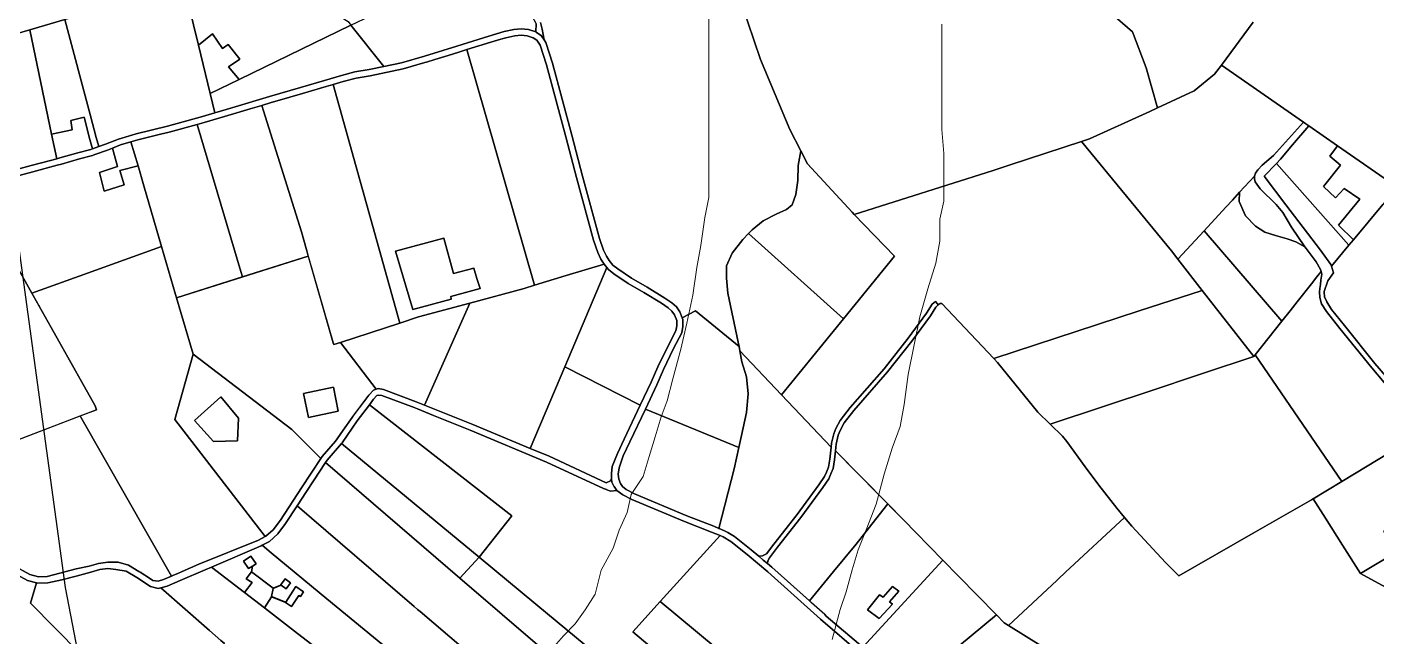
# Model space of a CAD drawing. Header units: metres. Extents: x 3 to 1027712, y 40 to 4430649.
# Drawn here: x 505196 to 506058, y 4409774 to 4410163 of the extents above; entities that cross this region are included whole.
import ezdxf

# ---------------------------------------------------------------- set-up
doc = ezdxf.new("R2010")
doc.units = ezdxf.units.M
doc.header["$MEASUREMENT"] = 0
doc.layers.add('A.ES.SDGC.CP.07003.cadastralparcel — CadastralParcel', color=1, linetype='Continuous')
doc.layers.add('Habitats_5_km', color=7, linetype='Continuous', lineweight=9, true_color=0xbefad2)
doc.layers.add('Lineas_electricas_5_km', color=1, linetype='Continuous', lineweight=30)

msp = doc.modelspace()

# ---------------------------------------------------------------- linework, layer by layer
at = {"layer": 'A.ES.SDGC.CP.07003.cadastralparcel — CadastralParcel', "color": 7, "linetype": 'Continuous', "flags": 128}
for points in [[(505176.54, 4410209.83), (505160.56, 4410263.88), (505183.84, 4410272.21), (505204.4, 4410279.29), (505216.35, 4410285.08), (505228.72, 4410293.21), (505239.54, 4410299.11), (505295.04, 4410281.55), (505301.49, 4410279.43), (505301.88, 4410191.5), (505296.35, 4410189.89), (505220.31, 4410167.83), (505197.87, 4410161.32), (505194.28, 4410160.29), (505191.42, 4410159.45), (505176.54, 4410209.83)], [(505305.62, 4410151.59), (505296.35, 4410189.89), (505301.88, 4410191.5), (505345.02, 4410204.01), (505358.5, 4410195.02), (505400.08, 4410167.29), (505401.23, 4410166.52), (505403, 4410164.28), (505331.5, 4410129.63), (505324.89, 4410137.58), (505332.04, 4410142.47), (505324.5, 4410151.89), (505320.93, 4410149.44), (505314.53, 4410158.66), (505305.62, 4410151.59)], [(505423.95, 4410137.86), (505403, 4410164.28), (505415.44, 4410170.31), (505425.32, 4410175.1), (505477.19, 4410200.23), (505479.68, 4410198.55), (505507.93, 4410178.47), (505516.08, 4410172.71), (505518.47, 4410170.32), (505521.25, 4410165.16), (505521.04, 4410159.94), (505516.34, 4410161.5), (505511.64, 4410161.95), (505506.93, 4410161.53), (505500.83, 4410160.15), (505491.04, 4410157.33), (505470.66, 4410150.85), (505449.97, 4410144.57), (505435.35, 4410140.19), (505423.95, 4410137.86)], [(505236.67, 4410106.39), (505220.31, 4410167.83), (505296.35, 4410189.89), (505305.62, 4410151.59), (505313.09, 4410120.72), (505316.11, 4410108.26), (505308.2, 4410105.91), (505285.83, 4410099.79), (505265.79, 4410094.97), (505254.6, 4410091.56), (505246.2, 4410088.21), (505241.91, 4410086.72), (505240.38, 4410092.46), (505236.67, 4410106.39)], [(505211.88, 4410094.58), (505197.87, 4410161.32), (505220.31, 4410167.83), (505236.67, 4410106.39), (505240.38, 4410092.46), (505241.91, 4410086.72), (505237.9, 4410085.34), (505236.29, 4410091.27), (505232.72, 4410105.43), (505224.14, 4410103.36), (505224.89, 4410097.38), (505211.88, 4410094.58)], [(505316.11, 4410108.26), (505313.09, 4410120.72), (505331.5, 4410129.63), (505403, 4410164.28), (505423.95, 4410137.86), (505414.57, 4410135.95), (505405.57, 4410134.45), (505397.02, 4410132.17), (505386.04, 4410129.01), (505370.87, 4410124.39), (505350.9, 4410118.66), (505326.84, 4410111.44), (505316.11, 4410108.26)], [(505069.78, 4410072.29), (505067.09, 4410082.2), (505092.11, 4410089.29), (505083.96, 4410113.7), (505088.79, 4410114.61), (505087.88, 4410120.33), (505095.12, 4410121.84), (505092.87, 4410132.62), (505144.99, 4410146.76), (505186.42, 4410158.01), (505191.42, 4410159.45), (505194.28, 4410160.29), (505197.87, 4410161.32), (505211.88, 4410094.58), (505215.16, 4410078.92), (505211.08, 4410077.83), (505198.88, 4410074.56), (505159.45, 4410064.02), (505157.05, 4410063.34), (505122.95, 4410053.65), (505095.68, 4410045.68), (505078.42, 4410040), (505075.21, 4410050.1), (505069.78, 4410072.29)], [(505313.09, 4410120.72), (505305.62, 4410151.59), (505314.53, 4410158.66), (505320.93, 4410149.44), (505324.5, 4410151.89), (505332.04, 4410142.47), (505324.89, 4410137.58), (505331.5, 4410129.63), (505313.09, 4410120.72)], [(505498.68, 4410155.37), (505501.82, 4410156.27), (505507.56, 4410157.57), (505511.63, 4410157.94), (505515.51, 4410157.57), (505519.4, 4410156.27), (505521.62, 4410154.79), (505523.84, 4410151.47), (505527.91, 4410138.89), (505540.22, 4410092.98), (505547.06, 4410066.91), (505557.81, 4410026.86), (505560.59, 4410019.09), (505562.63, 4410014.84), (505564.66, 4410011.7), (505540.5, 4410004.34), (505520.19, 4409998.16), (505476.93, 4410148.64), (505492.2, 4410153.5), (505498.68, 4410155.37)], [(505434.12, 4409974.05), (505391.71, 4410126.48), (505398.09, 4410128.32), (505406.42, 4410130.53), (505415.3, 4410132.01), (505436.33, 4410136.31), (505450.11, 4410140.44), (505451.13, 4410140.74), (505456.61, 4410142.41), (505465.05, 4410144.97), (505471.85, 4410147.03), (505476.93, 4410148.64), (505520.19, 4409998.16), (505513.62, 4409996.16), (505478.92, 4409986.81), (505446.07, 4409977.96), (505434.12, 4409974.05)], [(505926.96, 4410020.06), (505869.45, 4410089.97), (505874.55, 4410091.65), (505913.2, 4410109.2), (505918.06, 4410111.48), (505941.31, 4410122.37), (505954.49, 4410132.9), (505958.82, 4410138.78), (506011.2, 4410102.34), (505992.01, 4410080.97), (505984.81, 4410074.87), (505982.03, 4410071.92), (505980.55, 4410069.7), (505980, 4410067.86), (505970.46, 4410057.52), (505965.84, 4410052.52), (505961.64, 4410047.98), (505947.69, 4410032.86), (505931.03, 4410014.82), (505926.96, 4410020.06)], [(505396.3, 4409961.67), (505392.01, 4409960.23), (505391.7, 4409961.3), (505374.36, 4410021.59), (505371.31, 4410032.21), (505348.2, 4410106.23), (505346.07, 4410113.04), (505352.02, 4410114.82), (505355.77, 4410115.9), (505372, 4410120.55), (505387.17, 4410125.17), (505391.71, 4410126.48), (505434.12, 4409974.05), (505396.3, 4409961.67)], [(505374.36, 4410021.59), (505375.74, 4410016.79), (505333.63, 4410003.47), (505332.61, 4410006.93), (505304.78, 4410100.83), (505309.28, 4410102.07), (505327.97, 4410107.61), (505338.6, 4410110.79), (505346.07, 4410113.04), (505348.2, 4410106.23), (505371.31, 4410032.21), (505374.36, 4410021.59)], [(505215.16, 4410078.92), (505211.88, 4410094.58), (505224.89, 4410097.38), (505224.14, 4410103.36), (505232.72, 4410105.43), (505236.29, 4410091.27), (505237.9, 4410085.34), (505236.81, 4410084.96), (505228.58, 4410082.76), (505217.11, 4410079.44), (505215.16, 4410078.92)], [(505332.61, 4410006.93), (505333.63, 4410003.47), (505291.64, 4409990.2), (505291.01, 4409992.32), (505282.08, 4410022.93), (505270.78, 4410061.57), (505267.04, 4410074.37), (505262.53, 4410089.8), (505266.84, 4410091.11), (505281.47, 4410094.63), (505286.82, 4410095.92), (505304.78, 4410100.83), (505332.61, 4410006.93)], [(506040.17, 4410023.66), (505993.97, 4410075.97), (505996.54, 4410078.64), (506004.27, 4410087.77), (506014.68, 4410099.91), (506033.01, 4410087.16), (506028.04, 4410080.52), (506034.92, 4410074.79), (506023.91, 4410061.28), (506031.71, 4410053.95), (506037.21, 4410059.91), (506047.29, 4410053.04), (506033.53, 4410036.54), (506043.09, 4410027.17), (506040.17, 4410023.66)], [(505267.04, 4410074.37), (505255.34, 4410071.35), (505258.18, 4410062.35), (505245.39, 4410058.21), (505242.32, 4410070.26), (505253.83, 4410074), (505250.64, 4410085.67), (505255.93, 4410087.78), (505262.53, 4410089.8), (505267.04, 4410074.37)], [(505780.23, 4409986.44), (505779.98, 4409986.55), (505779.46, 4409986.6), (505779.02, 4409986.49), (505778.95, 4409986.46), (505778.54, 4409986.13), (505778.03, 4409985.64), (505777.27, 4409986.54), (505776.29, 4409987.68), (505774.14, 4409986.17), (505770.49, 4409980.4), (505758.76, 4409964.26), (505743.37, 4409944.85), (505721.8, 4409920.12), (505715.45, 4409911.86), (505712.57, 4409906.67), (505711.22, 4409903.21), (505709.88, 4409897.25), (505709.6, 4409894.82), (505677.96, 4409928.22), (505717.41, 4409976.66), (505750.09, 4410016.77), (505724.35, 4410043.44), (505813.06, 4410071.46), (505823.82, 4410074.99), (505869.45, 4410089.97), (505926.96, 4410020.06), (505931.03, 4410014.82), (505946.61, 4409994.82), (505906.38, 4409981.72), (505813.41, 4409951.44), (505780.23, 4409986.44)], [(506033.53, 4410036.54), (506047.29, 4410053.04), (506037.21, 4410059.91), (506031.71, 4410053.95), (506023.91, 4410061.28), (506034.92, 4410074.79), (506028.04, 4410080.52), (506033.01, 4410087.16), (506071.02, 4410060.71), (506061.9, 4410049.75), (506043.09, 4410027.17), (506033.53, 4410036.54)], [(505199.31, 4409993.01), (505161.46, 4410060.42), (505199.92, 4410070.7), (505215.42, 4410074.84), (505218.18, 4410075.58), (505229.65, 4410078.91), (505237.98, 4410081.13), (505239.42, 4410081.63), (505247.6, 4410084.46), (505250.64, 4410085.67), (505253.83, 4410074), (505242.32, 4410070.26), (505245.39, 4410058.21), (505258.18, 4410062.35), (505255.34, 4410071.35), (505267.04, 4410074.37), (505270.78, 4410061.57), (505282.08, 4410022.93), (505234.75, 4410005.83), (505199.31, 4409993.01)], [(505717.41, 4409976.66), (505656.9, 4410031.15), (505659.22, 4410033.6), (505666.16, 4410039.21), (505674.41, 4410043.5), (505681.02, 4410046.47), (505684.65, 4410049.44), (505686.96, 4410056.03), (505688.27, 4410065.06), (505688.6, 4410074.57), (505690.2, 4410084.12), (505694.58, 4410075.67), (505723.06, 4410044.78), (505724.35, 4410043.44), (505750.09, 4410016.77), (505717.41, 4409976.66)], [(506000.03, 4410049.46), (505986.1, 4410067.82), (505993.97, 4410075.97), (506040.17, 4410023.66), (506029, 4410010.25), (506028.65, 4410011.4), (506022.07, 4410020.67), (506000.03, 4410049.46)], [(506012.14, 4410022.73), (506006.38, 4410025.82), (506000.79, 4410027.85), (505993.42, 4410029.88), (505986.56, 4410032.17), (505980.47, 4410035.97), (505974.11, 4410042.57), (505970.05, 4410051.71), (505970.46, 4410057.52), (505980, 4410067.86), (505980, 4410066.19), (505980.37, 4410064.16), (505983.51, 4410059.73), (505993.86, 4410049.76), (505998.11, 4410044.58), (506003.47, 4410035.35), (506012.14, 4410022.73)], [(505997.35, 4409975.2), (505947.69, 4410032.86), (505961.64, 4410047.98), (505965.84, 4410052.52), (505970.46, 4410057.52), (505970.05, 4410051.71), (505974.11, 4410042.57), (505980.47, 4410035.97), (505986.56, 4410032.17), (505993.42, 4410029.88), (506000.79, 4410027.85), (506006.38, 4410025.82), (506012.14, 4410022.73), (506012.93, 4410021.56), (506019.41, 4410013.07), (506022, 4410008.27), (506022.42, 4410006.88), (506019.83, 4410003.6), (506016.26, 4409999.09), (506007.2, 4409987.64), (506002.67, 4409981.92), (505997.35, 4409975.2)], [(505484.64, 4409998.64), (505485.41, 4409996.18), (505466.69, 4409990.96), (505466.98, 4409989.37), (505442.43, 4409982.78), (505431.43, 4410019.93), (505462.19, 4410028.23), (505468.43, 4410005.75), (505481.35, 4410009.09), (505483.4, 4410002.58), (505484.64, 4409998.64)], [(505481.35, 4410009.09), (505468.43, 4410005.75), (505462.19, 4410028.23), (505431.43, 4410019.93), (505442.43, 4409982.78), (505466.98, 4409989.37), (505466.69, 4409990.96), (505485.41, 4409996.18), (505484.64, 4409998.64), (505483.4, 4410002.58), (505481.35, 4410009.09)], [(505650.85, 4409958.96), (505650.32, 4409961.83), (505643.7, 4409993.02), (505642.71, 4410002.59), (505642.71, 4410010.5), (505646.35, 4410018.75), (505653.28, 4410027.33), (505656.9, 4410031.15), (505717.41, 4409976.66), (505677.96, 4409928.22), (505651.34, 4409956.33), (505650.85, 4409958.96)], [(505946.61, 4409994.82), (505931.03, 4410014.82), (505947.69, 4410032.86), (505997.35, 4409975.2), (505980.38, 4409953.75), (505979.47, 4409952.6), (505946.61, 4409994.82)], [(505230.6, 4409913.89), (505230.13, 4409914.72), (505240.48, 4409918.68), (505239.69, 4409921.08), (505202.9, 4409986.62), (505199.31, 4409993.01), (505234.75, 4410005.83), (505282.08, 4410022.93), (505291.01, 4409992.32), (505302.19, 4409954.09), (505290.51, 4409912.5), (505348.17, 4409837.61), (505343.94, 4409835.38), (505305.8, 4409820.04), (505295.26, 4409815.33), (505292.52, 4409814.12), (505289.76, 4409812.89), (505288.36, 4409812.3), (505230.6, 4409913.89)], [(505392.01, 4409960.23), (505396.3, 4409961.67), (505419.06, 4409931.74), (505417.31, 4409931.16), (505414.35, 4409927.96), (505404.9, 4409915.44), (505403.66, 4409913.8), (505398.08, 4409905.59), (505394.28, 4409899.99), (505393.13, 4409898.67), (505384.66, 4409888.89), (505383.69, 4409887.41), (505365.2, 4409905.94), (505302.19, 4409954.09), (505291.64, 4409990.2), (505375.74, 4410016.79), (505391.7, 4409961.3), (505392.01, 4409960.23)], [(505480.73, 4409909.22), (505449.92, 4409921.66), (505478.92, 4409986.81), (505513.62, 4409996.16), (505520.19, 4409998.16), (505540.5, 4410004.34), (505564.66, 4410011.7), (505566.42, 4410009.47), (505539.51, 4409946.09), (505517.36, 4409893.96), (505480.73, 4409909.22)], [(505587.75, 4409921.51), (505539.51, 4409946.09), (505566.42, 4410009.47), (505567.44, 4410008.19), (505570.95, 4410005.41), (505580.02, 4409999.31), (505590.01, 4409993.58), (505601.18, 4409986.64), (505605.44, 4409983.68), (505607.84, 4409981.65), (505609.51, 4409979.24), (505610.99, 4409975.55), (505610.99, 4409972.22), (505610.43, 4409969.08), (505605.44, 4409959.46), (505598.96, 4409945.97), (505594.7, 4409936.17), (505587.75, 4409921.51)], [(506035.72, 4409872.75), (505980.38, 4409953.75), (505997.35, 4409975.2), (506002.67, 4409981.92), (506007.2, 4409987.64), (506016.26, 4409999.09), (506019.83, 4410003.6), (506022.42, 4410006.88), (506022.91, 4410005.31), (506022.36, 4410001.43), (506022, 4409998.66), (506021.62, 4409996.08), (506021.43, 4409993.86), (506021.62, 4409990.35), (506022.73, 4409986.29), (506025.87, 4409981.3), (506034.37, 4409970.59), (506054.93, 4409945.36), (506070.64, 4409926.71), (506079.7, 4409916.18), (506090.24, 4409905.82), (506035.72, 4409872.75)], [(505815.9, 4409948.82), (505813.41, 4409951.44), (505906.38, 4409981.72), (505946.61, 4409994.82), (505979.47, 4409952.6), (505947.42, 4409941.97), (505941.09, 4409939.87), (505916.88, 4409931.84), (505849.5, 4409909.49), (505841.62, 4409917.14), (505815.9, 4409948.82)], [(505419.06, 4409931.74), (505396.3, 4409961.67), (505434.12, 4409974.05), (505446.07, 4409977.96), (505478.92, 4409986.81), (505449.92, 4409921.66), (505444.7, 4409923.76), (505423.72, 4409931.65), (505420.27, 4409932.15), (505419.06, 4409931.74)], [(505776.36, 4409984.06), (505772.97, 4409978.72), (505761.15, 4409962.45), (505745.68, 4409942.93), (505724.12, 4409918.22), (505717.97, 4409910.21), (505715.29, 4409905.39), (505714.1, 4409902.33), (505712.84, 4409896.75), (505712.35, 4409892.45), (505711.7, 4409886.68), (505710.86, 4409881.05), (505709.37, 4409877.65), (505708.11, 4409874.48), (505704.24, 4409868.99), (505690.34, 4409849.9), (505675.33, 4409830.86), (505670.28, 4409824.13), (505669.1, 4409822.18), (505668.97, 4409820.39), (505666.27, 4409822.67), (505663.35, 4409825.14), (505665.84, 4409825.39), (505668.34, 4409826.54), (505672.95, 4409832.69), (505687.95, 4409851.71), (505701.8, 4409870.74), (505705.45, 4409875.92), (505706.61, 4409878.81), (505707.95, 4409881.88), (505708.72, 4409887.07), (505709.6, 4409894.82), (505709.88, 4409897.25), (505711.22, 4409903.21), (505712.57, 4409906.67), (505715.45, 4409911.86), (505721.8, 4409920.12), (505743.37, 4409944.85), (505758.76, 4409964.26), (505770.49, 4409980.4), (505774.14, 4409986.17), (505776.29, 4409987.68), (505777.27, 4409986.54), (505778.03, 4409985.64), (505776.36, 4409984.06)], [(505780.23, 4409986.44), (505813.41, 4409951.44), (505815.9, 4409948.82), (505841.62, 4409917.14), (505849.5, 4409909.49), (505857.43, 4409901.79), (505860.14, 4409898.33), (505871.86, 4409882.21), (505880.53, 4409870.46), (505891.99, 4409855.89), (505897.02, 4409849.86), (505859.32, 4409814.81), (505854.65, 4409810.48), (505853.68, 4409809.57), (505822.81, 4409780.86), (505820.08, 4409782.57), (505815.12, 4409787.64), (505791.02, 4409812.27), (505780.92, 4409822.63), (505763.47, 4409840.53), (505756.25, 4409847.94), (505753.71, 4409850.54), (505712.35, 4409892.45), (505712.84, 4409896.75), (505714.1, 4409902.33), (505715.29, 4409905.39), (505717.97, 4409910.21), (505724.12, 4409918.22), (505745.68, 4409942.93), (505761.15, 4409962.45), (505772.97, 4409978.72), (505776.36, 4409984.06), (505778.03, 4409985.64), (505778.54, 4409986.13), (505778.95, 4409986.46), (505779.02, 4409986.49), (505779.46, 4409986.6), (505779.98, 4409986.55), (505780.23, 4409986.44)], [(505650.65, 4409894.58), (505591.02, 4409919.08), (505598.35, 4409934.52), (505602.6, 4409944.31), (505609.01, 4409957.68), (505614.26, 4409967.78), (505614.99, 4409971.87), (505614.99, 4409976.32), (505614.58, 4409977.32), (505622.91, 4409981.88), (505650.85, 4409958.96), (505651.34, 4409956.33), (505652.63, 4409949.3), (505655.61, 4409939.73), (505656.6, 4409928.84), (505655.61, 4409916.96), (505652.3, 4409902.12), (505650.65, 4409894.58)], [(505302.19, 4409954.09), (505365.2, 4409905.94), (505383.69, 4409887.41), (505371.33, 4409868.67), (505358, 4409848.21), (505353.32, 4409842.04), (505348.63, 4409837.85), (505348.17, 4409837.61), (505290.51, 4409912.5), (505302.19, 4409954.09)], [(505639.25, 4409842.33), (505637.94, 4409842.88), (505647.68, 4409881), (505650.65, 4409894.58), (505652.3, 4409902.12), (505655.61, 4409916.96), (505656.6, 4409928.84), (505655.61, 4409939.73), (505652.63, 4409949.3), (505651.34, 4409956.33), (505677.96, 4409928.22), (505709.6, 4409894.82), (505708.72, 4409887.07), (505707.95, 4409881.88), (505706.61, 4409878.81), (505705.45, 4409875.92), (505701.8, 4409870.74), (505687.95, 4409851.71), (505672.95, 4409832.69), (505668.34, 4409826.54), (505665.84, 4409825.39), (505663.35, 4409825.14), (505658.52, 4409829.21), (505647.9, 4409837.74), (505643.65, 4409840.26), (505642.43, 4409840.98), (505639.25, 4409842.33)], [(505857.43, 4409901.79), (505849.5, 4409909.49), (505916.88, 4409931.84), (505941.09, 4409939.87), (505947.42, 4409941.97), (505979.47, 4409952.6), (505980.38, 4409953.75), (506035.72, 4409872.75), (506017.48, 4409861.69), (506016.37, 4409861.02), (505979.12, 4409839.74), (505931.59, 4409812.59), (505923.03, 4409821.01), (505901.65, 4409844.31), (505897.02, 4409849.86), (505891.99, 4409855.89), (505880.53, 4409870.46), (505871.86, 4409882.21), (505860.14, 4409898.33), (505857.43, 4409901.79)], [(505529.5, 4409888.9), (505517.36, 4409893.96), (505539.51, 4409946.09), (505587.75, 4409921.51), (505577.45, 4409899.81), (505573.2, 4409890.75), (505569.87, 4409882.43), (505569.31, 4409877.99), (505569.43, 4409874.32), (505568.75, 4409873.3), (505566.03, 4409871.89), (505529.5, 4409888.9)], [(505372.61, 4409929.05), (505391.88, 4409933.17), (505394.86, 4409917.82), (505375.82, 4409913.69), (505372.61, 4409929.05)], [(505372.61, 4409929.05), (505375.82, 4409913.69), (505394.86, 4409917.82), (505391.88, 4409933.17), (505372.61, 4409929.05)], [(505315.26, 4409898.34), (505303.11, 4409911.86), (505319.85, 4409926.99), (505331.09, 4409913.23), (505330.63, 4409898.79), (505315.26, 4409898.34)], [(505303.11, 4409911.86), (505315.26, 4409898.34), (505330.63, 4409898.79), (505331.09, 4409913.23), (505319.85, 4409926.99), (505303.11, 4409911.86)], [(505484.84, 4409824.48), (505397.04, 4409897.06), (505397.46, 4409897.55), (505406.91, 4409911.47), (505414.78, 4409921.89), (505505.68, 4409850.85), (505484.84, 4409824.48)], [(505637.94, 4409842.88), (505634.72, 4409844.25), (505617.51, 4409850.91), (505583.96, 4409864.98), (505578.66, 4409867.71), (505576.36, 4409869.59), (505575.05, 4409871.46), (505573.99, 4409874.21), (505573.68, 4409877.45), (505574.18, 4409881.57), (505576.87, 4409889.15), (505581.07, 4409898.1), (505591.02, 4409919.08), (505650.65, 4409894.58), (505647.68, 4409881), (505637.94, 4409842.88)], [(506025.23, 4409849.43), (506017.48, 4409861.69), (506035.72, 4409872.75), (506090.24, 4409905.82), (506090.97, 4409905.1), (506101.01, 4409895.35), (506106.37, 4409888.89), (506111.07, 4409880.97), (506112.84, 4409877.99), (506115.1, 4409874.21), (506062.59, 4409841.19), (506070.3, 4409827.58), (506047.62, 4409814.02), (506036.19, 4409832.1), (506025.23, 4409849.43)], [(505472.6, 4409811.1), (505386.8, 4409884.87), (505387.85, 4409886.47), (505397.04, 4409897.06), (505484.84, 4409824.48), (505472.6, 4409811.1)], [(505695.7, 4409796.57), (505671.74, 4409818.05), (505668.97, 4409820.39), (505669.1, 4409822.18), (505670.28, 4409824.13), (505675.33, 4409830.86), (505690.34, 4409849.9), (505704.24, 4409868.99), (505708.11, 4409874.48), (505709.37, 4409877.65), (505710.86, 4409881.05), (505711.7, 4409886.68), (505712.35, 4409892.45), (505745.81, 4409858.55), (505742.54, 4409854.42), (505725.5, 4409832.84), (505711.21, 4409815.44), (505695.7, 4409796.57)], [(505443.35, 4409792.95), (505368.72, 4409857.33), (505374.68, 4409866.48), (505379.14, 4409873.26), (505386.8, 4409884.87), (505472.6, 4409811.1), (505552.02, 4409742.81), (505543.65, 4409733.59), (505530.26, 4409718.85), (505447.08, 4409789.75), (505445.5, 4409791.09), (505443.35, 4409792.95)], [(506091.6, 4409789.96), (506047.62, 4409814.02), (506070.3, 4409827.58), (506062.59, 4409841.19), (506115.1, 4409874.21), (506119.5, 4409866.91), (506131.7, 4409846.22), (506142.97, 4409829.42), (506146.56, 4409824.31), (506140.83, 4409821.96), (506135.63, 4409819.27), (506133.13, 4409816.38), (506132.75, 4409813.5), (506132.75, 4409810.04), (506132.56, 4409806.2), (506130.06, 4409803.32), (506123.52, 4409799.28), (506114.29, 4409793.13), (506106.21, 4409787.56), (506100.63, 4409782.95), (506097.35, 4409779.81), (506091.6, 4409789.96)], [(505352.09, 4409827.25), (505346.25, 4409832.08), (505350.93, 4409834.54), (505356.27, 4409839.32), (505361.28, 4409845.9), (505368.72, 4409857.33), (505443.35, 4409792.95), (505445.5, 4409791.09), (505447.08, 4409789.75), (505530.26, 4409718.85), (505509.06, 4409695.49), (505423.77, 4409768), (505423.24, 4409768.45), (505387.66, 4409797.86), (505352.09, 4409827.25)], [(505747.77, 4409856.56), (505753.71, 4409850.54), (505756.25, 4409847.94), (505763.47, 4409840.53), (505780.92, 4409822.63), (505729.86, 4409766.95), (505706.53, 4409786.9), (505705.48, 4409787.8), (505697.05, 4409795.36), (505695.7, 4409796.57), (505711.21, 4409815.44), (505725.5, 4409832.84), (505742.54, 4409854.42), (505745.81, 4409858.55), (505747.77, 4409856.56)], [(505648.08, 4409756.54), (505600.39, 4409796.09), (505638.65, 4409838.24), (505640.62, 4409837.4), (505645.61, 4409834.44), (505655.97, 4409826.13), (505669.11, 4409815.03), (505702.85, 4409784.79), (505728.56, 4409762.79), (505734.13, 4409757.71), (505732.34, 4409754.28), (505732.11, 4409754.04), (505724.93, 4409746.59), (505717.81, 4409739.22), (505702.06, 4409721.12), (505697.34, 4409715.69), (505648.08, 4409756.54)], [(505335.08, 4409801.86), (505339.94, 4409808.28), (505336.18, 4409810.66), (505339.43, 4409815.09), (505340.03, 4409818.75), (505337.64, 4409817.16), (505334.4, 4409822.02), (505339.16, 4409825.2), (505342.41, 4409820.33), (505340.09, 4409818.79), (505339.51, 4409815.03), (505353.38, 4409804.72), (505358.09, 4409806.69), (505361, 4409810.69), (505364.46, 4409808.18), (505361.55, 4409804.18), (505358.32, 4409806.52), (505353.33, 4409804.47), (505352.26, 4409799.45), (505361.41, 4409795.74), (505365.78, 4409802.79), (505367.71, 4409805.69), (505372.78, 4409802.31), (505370.85, 4409799.42), (505369.81, 4409800.11), (505365.09, 4409793.02), (505361.28, 4409795.52), (505352.22, 4409799.24), (505347.79, 4409792.04), (505335.08, 4409801.86)], [(505552.02, 4409742.81), (505472.6, 4409811.1), (505484.84, 4409824.48), (505521.14, 4409794.47), (505565.57, 4409757.74), (505564.52, 4409756.57), (505552.02, 4409742.81)], [(505731.21, 4409765.79), (505729.86, 4409766.95), (505780.92, 4409822.63), (505791.02, 4409812.27), (505815.12, 4409787.64), (505759.25, 4409741.32), (505746.83, 4409752.93), (505731.21, 4409765.79)], [(505229.92, 4409763.17), (505198.29, 4409795.16), (505202.11, 4409808.12), (505202.94, 4409807.88), (505209.41, 4409808.17), (505218.39, 4409809.94), (505227.48, 4409812.26), (505236.81, 4409814.96), (505242.68, 4409816.61), (505247.8, 4409817.25), (505252.9, 4409816.58), (505259.48, 4409815.49), (505266.19, 4409811.47), (505275.02, 4409805.86), (505279.88, 4409804.39), (505281.52, 4409804.85), (505312.59, 4409777.65), (505319.98, 4409771.19), (505322.16, 4409769.29), (505277.82, 4409720.39), (505272.46, 4409724.24), (505270.77, 4409725.79), (505229.92, 4409763.17)], [(505307.58, 4409699.01), (505277.82, 4409720.39), (505322.16, 4409769.29), (505319.98, 4409771.19), (505312.59, 4409777.65), (505281.52, 4409804.85), (505285.73, 4409806.01), (505294.01, 4409809.69), (505309.91, 4409816.33), (505314.04, 4409818.11), (505335.08, 4409801.86), (505347.79, 4409792.04), (505368.78, 4409775.83), (505405.37, 4409747.57), (505382.71, 4409721.08), (505397.67, 4409708.97), (505433.98, 4409679.6), (505383.68, 4409656.48), (505376.25, 4409653.07), (505338.45, 4409677.77), (505307.84, 4409698.82), (505307.7, 4409698.93), (505307.58, 4409699.01)], [(505740.35, 4409785.38), (505732.9, 4409790.93), (505740.46, 4409800.39), (505742.88, 4409798.85), (505748.71, 4409805.77), (505752.84, 4409802.69), (505746.96, 4409795.92), (505748.78, 4409794.52), (505740.35, 4409785.38)], [(505748.78, 4409794.52), (505746.96, 4409795.92), (505752.84, 4409802.69), (505748.71, 4409805.77), (505742.88, 4409798.85), (505740.46, 4409800.39), (505732.9, 4409790.93), (505740.35, 4409785.38), (505748.78, 4409794.52)], [(505630.19, 4409736.9), (505582.94, 4409776.87), (505600.39, 4409796.09), (505648.08, 4409756.54), (505630.19, 4409736.9)], [(505773.02, 4409728.45), (505759.25, 4409741.32), (505815.12, 4409787.64), (505820.08, 4409782.57), (505822.81, 4409780.86), (505843.68, 4409767.77), (505782.13, 4409719.46), (505773.02, 4409728.45)]]:
    msp.add_lwpolyline(points, close=True, dxfattribs=at)
for points in [[(505652.28, 4410178.08), (505664.49, 4410142.31), (505683.2, 4410097.61), (505690.2, 4410084.12), (505688.6, 4410074.57), (505688.27, 4410065.06), (505686.96, 4410056.03), (505684.65, 4410049.44), (505681.02, 4410046.47), (505674.41, 4410043.5), (505666.16, 4410039.21), (505659.22, 4410033.6), (505656.9, 4410031.15), (505653.28, 4410027.33), (505646.35, 4410018.75), (505642.71, 4410010.5), (505642.71, 4410002.59), (505643.7, 4409993.02), (505650.32, 4409961.83), (505650.85, 4409958.96), (505622.91, 4409981.88), (505614.58, 4409977.32), (505613.05, 4409981.15), (505610.83, 4409984.36), (505607.87, 4409986.86), (505603.38, 4409989.98), (505592.06, 4409997.02), (505582.13, 4410002.71), (505573.31, 4410008.65), (505570.28, 4410011.03), (505567.92, 4410014.03), (505566.12, 4410016.8), (505564.29, 4410020.63), (505561.64, 4410028.05), (505550.93, 4410067.94), (505544.08, 4410094), (505531.75, 4410140.03), (505527.47, 4410153.22), (505526.38, 4410154.86), (505525.03, 4410161.78), (505525.03, 4410161.78), (505523.92, 4410165.96)], [(505887.84, 4410172.44), (505901.98, 4410159.94), (505910.68, 4410137.12), (505918.06, 4410111.48), (505913.2, 4410109.2), (505874.55, 4410091.65), (505869.45, 4410089.97), (505823.82, 4410074.99), (505813.06, 4410071.46), (505724.35, 4410043.44), (505723.06, 4410044.78), (505694.58, 4410075.67), (505690.2, 4410084.12), (505683.2, 4410097.61), (505664.49, 4410142.31), (505652.28, 4410178.08)], [(505523.92, 4410165.96), (505525.03, 4410161.78), (505526.38, 4410154.86), (505524.5, 4410157.68), (505523.46, 4410158.37), (505521.17, 4410159.9), (505521.04, 4410159.94), (505521.25, 4410165.16)], [(505979.08, 4410166.25), (505958.82, 4410138.78), (505954.49, 4410132.9), (505941.31, 4410122.37), (505918.06, 4410111.48), (505910.68, 4410137.12), (505901.98, 4410159.94), (505887.84, 4410172.44)], [(506150.75, 4410168.82), (506142.57, 4410159.88), (506118.44, 4410126.82), (506071.02, 4410060.71), (506033.01, 4410087.16), (506014.68, 4410099.91), (506012.79, 4410101.23), (506011.2, 4410102.34), (505958.82, 4410138.78), (505979.08, 4410166.25)], [(505159.45, 4410064.02), (505198.88, 4410074.56), (505211.08, 4410077.83), (505215.16, 4410078.92), (505217.11, 4410079.44), (505228.58, 4410082.76), (505236.81, 4410084.96), (505237.9, 4410085.34), (505241.91, 4410086.72), (505246.2, 4410088.21), (505254.6, 4410091.56), (505265.79, 4410094.97), (505285.83, 4410099.79), (505308.2, 4410105.91), (505316.11, 4410108.26), (505326.84, 4410111.44), (505350.9, 4410118.66), (505370.87, 4410124.39), (505386.04, 4410129.01), (505397.02, 4410132.17), (505405.57, 4410134.45), (505414.57, 4410135.95), (505423.95, 4410137.86), (505435.35, 4410140.19), (505449.97, 4410144.57), (505470.66, 4410150.85), (505491.04, 4410157.33), (505500.83, 4410160.15), (505506.93, 4410161.53), (505511.64, 4410161.95), (505516.34, 4410161.5), (505521.04, 4410159.94), (505521.17, 4410159.9), (505523.46, 4410158.37), (505524.5, 4410157.68), (505526.38, 4410154.86), (505527.47, 4410153.22), (505531.75, 4410140.03), (505544.08, 4410094), (505550.93, 4410067.94), (505561.64, 4410028.05), (505564.29, 4410020.63), (505566.12, 4410016.8), (505567.92, 4410014.03), (505570.28, 4410011.03), (505573.31, 4410008.65), (505582.13, 4410002.71), (505592.06, 4409997.02), (505603.38, 4409989.98), (505607.87, 4409986.86), (505610.83, 4409984.36), (505613.05, 4409981.15), (505614.58, 4409977.32), (505614.99, 4409976.32), (505614.99, 4409971.87), (505614.26, 4409967.78), (505609.01, 4409957.68), (505602.6, 4409944.31), (505598.35, 4409934.52), (505591.02, 4409919.08), (505581.07, 4409898.1), (505576.87, 4409889.15), (505574.18, 4409881.57), (505573.68, 4409877.45), (505573.99, 4409874.21), (505575.05, 4409871.46), (505576.36, 4409869.59), (505578.66, 4409867.71), (505583.96, 4409864.98), (505617.51, 4409850.91), (505634.72, 4409844.25), (505637.94, 4409842.88), (505639.25, 4409842.33), (505642.43, 4409840.98), (505643.65, 4409840.26), (505647.9, 4409837.74), (505658.52, 4409829.21), (505663.35, 4409825.14), (505666.27, 4409822.67), (505668.97, 4409820.39), (505671.74, 4409818.05), (505705.48, 4409787.8), (505706.53, 4409786.9), (505729.86, 4409766.95)], [(505728.56, 4409762.79), (505702.85, 4409784.79), (505669.11, 4409815.03), (505655.97, 4409826.13), (505645.61, 4409834.44), (505640.62, 4409837.4), (505638.65, 4409838.24), (505633.22, 4409840.54), (505616.01, 4409847.2), (505582.26, 4409861.35), (505576.53, 4409864.31), (505572.83, 4409867.08), (505570.98, 4409869.67), (505570.92, 4409869.78), (505569.5, 4409872.44), (505569.43, 4409874.32), (505569.31, 4409877.99), (505569.87, 4409882.43), (505573.2, 4409890.75), (505577.45, 4409899.81), (505587.75, 4409921.51), (505594.7, 4409936.17), (505598.96, 4409945.97), (505605.44, 4409959.46), (505610.43, 4409969.08), (505610.99, 4409972.22), (505610.99, 4409975.55), (505609.51, 4409979.24), (505607.84, 4409981.65), (505605.44, 4409983.68), (505601.18, 4409986.64), (505590.01, 4409993.58), (505580.02, 4409999.31), (505570.95, 4410005.41), (505567.44, 4410008.19), (505566.42, 4410009.47), (505564.66, 4410011.7), (505562.63, 4410014.84), (505560.59, 4410019.09), (505557.81, 4410026.86), (505547.06, 4410066.91), (505540.22, 4410092.98), (505527.91, 4410138.89), (505523.84, 4410151.47), (505521.62, 4410154.79), (505519.4, 4410156.27), (505515.51, 4410157.57), (505511.63, 4410157.94), (505507.56, 4410157.57), (505501.82, 4410156.27), (505498.68, 4410155.37), (505492.2, 4410153.5), (505476.93, 4410148.64), (505471.85, 4410147.03), (505465.05, 4410144.97), (505456.61, 4410142.41), (505451.13, 4410140.74), (505450.11, 4410140.44), (505436.33, 4410136.31), (505415.3, 4410132.01), (505406.42, 4410130.53), (505398.09, 4410128.32), (505391.71, 4410126.48), (505387.17, 4410125.17), (505372, 4410120.55), (505355.77, 4410115.9), (505352.02, 4410114.82), (505346.07, 4410113.04), (505338.6, 4410110.79), (505327.97, 4410107.61), (505309.28, 4410102.07), (505304.78, 4410100.83), (505286.82, 4410095.92), (505281.47, 4410094.63), (505266.84, 4410091.11), (505262.53, 4410089.8), (505255.93, 4410087.78), (505250.64, 4410085.67), (505247.6, 4410084.46), (505239.42, 4410081.63), (505237.98, 4410081.13), (505229.65, 4410078.91), (505218.18, 4410075.58), (505215.42, 4410074.84), (505199.92, 4410070.7), (505161.46, 4410060.42)], [(506070.64, 4409926.71), (506054.93, 4409945.36), (506034.37, 4409970.59), (506025.87, 4409981.3), (506022.73, 4409986.29), (506021.62, 4409990.35), (506021.43, 4409993.86), (506021.62, 4409996.08), (506022, 4409998.66), (506022.36, 4410001.43), (506022.91, 4410005.31), (506022.42, 4410006.88), (506022, 4410008.27), (506019.41, 4410013.07), (506012.93, 4410021.56), (506012.14, 4410022.73), (506003.47, 4410035.35), (505998.11, 4410044.58), (505993.86, 4410049.76), (505983.51, 4410059.73), (505980.37, 4410064.16), (505980, 4410066.19), (505980, 4410067.86), (505980.55, 4410069.7), (505982.03, 4410071.92), (505984.81, 4410074.87), (505992.01, 4410080.97), (506011.2, 4410102.34), (506012.79, 4410101.23), (506014.68, 4410099.91), (506004.27, 4410087.77), (505996.54, 4410078.64), (505993.97, 4410075.97), (505986.1, 4410067.82), (506000.03, 4410049.46), (506022.07, 4410020.67), (506028.65, 4410011.4), (506029, 4410010.25), (506030.38, 4410005.99), (506026.7, 4410000.96), (506024.47, 4409994.22), (506024.44, 4409993.81), (506024.6, 4409990.83), (506026.16, 4409987.59), (506029.12, 4409982.76), (506037.47, 4409972.44), (506056.85, 4409948.09), (506073.11, 4409929.21)], [(505161.46, 4410060.42), (505199.31, 4409993.01), (505202.9, 4409986.62), (505203.52, 4409985.51), (505203.52, 4409985.51), (505203.88, 4409984.87), (505239.69, 4409921.08), (505240.48, 4409918.68), (505154.79, 4409885.84)], [(506073.11, 4409929.21), (506056.85, 4409948.09), (506037.47, 4409972.44), (506029.12, 4409982.76), (506026.16, 4409987.59), (506024.6, 4409990.83), (506024.44, 4409993.81), (506024.47, 4409994.22), (506026.7, 4410000.96), (506030.38, 4410005.99), (506029, 4410010.25), (506040.17, 4410023.66), (506043.09, 4410027.17), (506061.9, 4410049.75)], [(505187.1, 4409819.3), (505197.96, 4409813.38), (505203.39, 4409811.9), (505209.07, 4409812.15), (505217.17, 4409814.29), (505227.5, 4409816.99), (505235.72, 4409818.82), (505241.89, 4409820.54), (505247.81, 4409821.27), (505254.26, 4409821.2), (505260.89, 4409819.3), (505267.48, 4409815.34), (505268.29, 4409814.87), (505274.25, 4409811.09), (505276.44, 4409809.69), (505279.89, 4409809.19), (505283.35, 4409810.18), (505288.36, 4409812.3), (505289.76, 4409812.89), (505292.52, 4409814.12), (505295.26, 4409815.33), (505305.8, 4409820.04), (505343.94, 4409835.38), (505348.17, 4409837.61), (505348.63, 4409837.85), (505353.32, 4409842.04), (505358, 4409848.21), (505371.33, 4409868.67), (505384.66, 4409888.89), (505393.13, 4409898.67), (505394.28, 4409899.99), (505398.08, 4409905.59), (505403.66, 4409913.8), (505414.35, 4409927.96), (505417.31, 4409931.16), (505419.06, 4409931.74), (505420.27, 4409932.15), (505423.72, 4409931.65), (505444.7, 4409923.76), (505449.92, 4409921.66), (505480.73, 4409909.22), (505517.36, 4409893.96), (505529.5, 4409888.9), (505566.03, 4409871.89), (505568.75, 4409873.3), (505569.43, 4409874.32), (505569.5, 4409872.44), (505570.92, 4409869.78), (505570.98, 4409869.67), (505572.83, 4409867.08), (505568.75, 4409866.6), (505566.37, 4409867.55), (505566.17, 4409867.63), (505564.34, 4409868.26), (505527.89, 4409885.24), (505479.21, 4409905.51), (505455.59, 4409915.05), (505445.39, 4409919.17), (505443.25, 4409920.04), (505422.72, 4409927.76), (505420.64, 4409928.05), (505419.55, 4409927.69), (505417.42, 4409925.39), (505414.78, 4409921.89), (505406.91, 4409911.47), (505397.46, 4409897.55), (505397.04, 4409897.06), (505387.85, 4409886.47), (505386.8, 4409884.87), (505379.14, 4409873.26), (505374.68, 4409866.48), (505368.72, 4409857.33), (505361.28, 4409845.9), (505356.27, 4409839.32), (505350.93, 4409834.54), (505346.25, 4409832.08), (505345.62, 4409831.75), (505314.04, 4409818.11), (505309.91, 4409816.33), (505294.01, 4409809.69), (505285.73, 4409806.01), (505281.52, 4409804.85), (505279.88, 4409804.39), (505275.02, 4409805.86), (505266.19, 4409811.47), (505259.48, 4409815.49), (505252.9, 4409816.58), (505247.8, 4409817.25), (505242.68, 4409816.61), (505236.81, 4409814.96), (505227.48, 4409812.26), (505218.39, 4409809.94), (505209.41, 4409808.17), (505202.94, 4409807.88), (505202.11, 4409808.12), (505196.46, 4409809.66), (505185.17, 4409815.81)], [(505565.57, 4409757.74), (505521.14, 4409794.47), (505484.84, 4409824.48), (505505.68, 4409850.85), (505505.68, 4409850.85), (505414.78, 4409921.89), (505417.42, 4409925.39), (505419.55, 4409927.69), (505420.64, 4409928.05), (505422.72, 4409927.76), (505443.25, 4409920.04), (505445.39, 4409919.17), (505455.59, 4409915.05), (505479.21, 4409905.51), (505527.89, 4409885.24), (505564.34, 4409868.26), (505566.17, 4409867.63), (505566.37, 4409867.55), (505568.75, 4409866.6), (505572.83, 4409867.08), (505576.53, 4409864.31), (505582.26, 4409861.35), (505616.01, 4409847.2), (505633.22, 4409840.54), (505638.65, 4409838.24), (505600.39, 4409796.09), (505582.94, 4409776.87), (505630.19, 4409736.9)], [(505154.79, 4409885.84), (505230.13, 4409914.72), (505230.6, 4409913.89), (505230.6, 4409913.89), (505288.36, 4409812.3), (505283.35, 4409810.18), (505279.89, 4409809.19), (505276.44, 4409809.69), (505274.25, 4409811.09), (505268.29, 4409814.87), (505267.48, 4409815.34), (505260.89, 4409819.3), (505254.26, 4409821.2), (505247.81, 4409821.27), (505241.89, 4409820.54), (505235.72, 4409818.82), (505227.5, 4409816.99), (505217.17, 4409814.29), (505209.07, 4409812.15), (505203.39, 4409811.9), (505197.96, 4409813.38), (505187.1, 4409819.3)], [(505843.68, 4409767.77), (505822.81, 4409780.86), (505853.68, 4409809.57), (505854.65, 4409810.48), (505859.32, 4409814.81), (505897.02, 4409849.86), (505901.65, 4409844.31), (505923.03, 4409821.01), (505931.59, 4409812.59), (505979.12, 4409839.74), (506016.37, 4409861.02), (506017.48, 4409861.69), (506025.23, 4409849.43), (506036.19, 4409832.1), (506047.62, 4409814.02), (506091.6, 4409789.96)], [(505405.37, 4409747.57), (505368.78, 4409775.83), (505347.79, 4409792.04), (505352.22, 4409799.24), (505361.28, 4409795.52), (505365.09, 4409793.02), (505369.81, 4409800.11), (505370.85, 4409799.42), (505372.78, 4409802.31), (505367.71, 4409805.69), (505365.78, 4409802.79), (505361.41, 4409795.74), (505352.26, 4409799.45), (505353.33, 4409804.47), (505358.32, 4409806.52), (505361.55, 4409804.18), (505364.46, 4409808.18), (505361, 4409810.69), (505358.09, 4409806.69), (505353.38, 4409804.72), (505339.51, 4409815.03), (505340.09, 4409818.79), (505342.41, 4409820.33), (505339.16, 4409825.2), (505334.4, 4409822.02), (505337.64, 4409817.16), (505340.03, 4409818.75), (505339.43, 4409815.09), (505336.18, 4409810.66), (505339.94, 4409808.28), (505335.08, 4409801.86), (505335.08, 4409801.86), (505314.04, 4409818.11), (505345.62, 4409831.75), (505346.25, 4409832.08), (505352.09, 4409827.25), (505387.66, 4409797.86), (505423.24, 4409768.45)], [(505185.17, 4409815.81), (505196.46, 4409809.66), (505202.11, 4409808.12), (505198.29, 4409795.16), (505198.29, 4409795.16), (505229.92, 4409763.17), (505270.77, 4409725.79), (505245.53, 4409707.16), (505237.48, 4409701.2), (505228.09, 4409684.55), (505215.36, 4409661.67), (505213.94, 4409658.74), (505211.51, 4409653.97), (505197.03, 4409626.21), (505146.29, 4409649.43)]]:
    msp.add_lwpolyline(points, dxfattribs=at)
at = {"layer": 'Habitats_5_km'}
for points in [[(505529.71, 4409764), (505538.61, 4409774.19), (505546.25, 4409781.83), (505552.61, 4409790.75), (505558.97, 4409800.93), (505562.79, 4409816.2), (505570.43, 4409830.2), (505574.25, 4409841.65), (505579.34, 4409853.1), (505581.89, 4409864.55), (505589.52, 4409876.01), (505593.34, 4409888.73), (505597.16, 4409901.45), (505600.98, 4409914.18), (505604.8, 4409924.36), (505608.62, 4409938.35), (505613.71, 4409957.44), (505617.53, 4409973.97), (505621.35, 4409991.79), (505623.9, 4410009.59), (505626.45, 4410023.59), (505629, 4410041.4), (505631.55, 4410054.12), (505631.55, 4410064.29), (505631.56, 4410079.55), (505631.56, 4410094.81), (505631.57, 4410112.62), (505631.57, 4410129.15), (505631.58, 4410149.5), (505631.59, 4410168.58)], [(505780.39, 4410164.98), (505780.38, 4410147.18), (505780.38, 4410130.64), (505780.37, 4410114.11), (505780.37, 4410097.58), (505781.64, 4410082.32), (505781.63, 4410067.06), (505781.63, 4410051.8), (505779.08, 4410040.35), (505779.07, 4410026.36), (505776.53, 4410012.36), (505771.43, 4409995.82), (505766.34, 4409978.01), (505762.52, 4409960.2), (505758.7, 4409941.12), (505756.15, 4409922.04), (505753.6, 4409908.05), (505748.51, 4409894.05), (505743.41, 4409877.51), (505738.32, 4409858.42), (505731.96, 4409841.88), (505726.86, 4409829.16), (505723.04, 4409816.43), (505719.22, 4409802.44), (505715.41, 4409790.99), (505710.31, 4409771.9)]]:
    msp.add_lwpolyline(points, dxfattribs=at)
at = {"layer": 'Lineas_electricas_5_km'}
msp.add_polyline3d([(505073.28, 4411160.42, 21.26), (505031.29, 4410950.06, 27.3), (505092.85, 4410729.57, 25.2), (505134.13, 4410434.75, 25.1), (505172.63, 4410154.33, 23.2), (505220.53, 4409805.15, 31.6), (505288.63, 4409451.66, 19.9), (505357.07, 4409102.4, 20.6), (505457.12, 4408583.62, 24.5), (505355.14, 4408398.32, 21.4), (505258.67, 4408221.93, 18.5), (505164.85, 4408050.63, 16.1), (505055.62, 4407851.08, 15.3), (504951.31, 4407660.44, 14.1), (504853.62, 4407481.97, 13), (504742.72, 4407279.48, 11), (504649.49, 4407109.09, 9.3), (504437.91, 4406722.48, 6.9), (504340.16, 4406545.51, 5.7), (504167.87, 4406398.16, 4.8), (504018.54, 4406271.76, 5.4), (503869.16, 4406145.41, 4.96)], dxfattribs=at)

doc.saveas('drawing.dxf')
